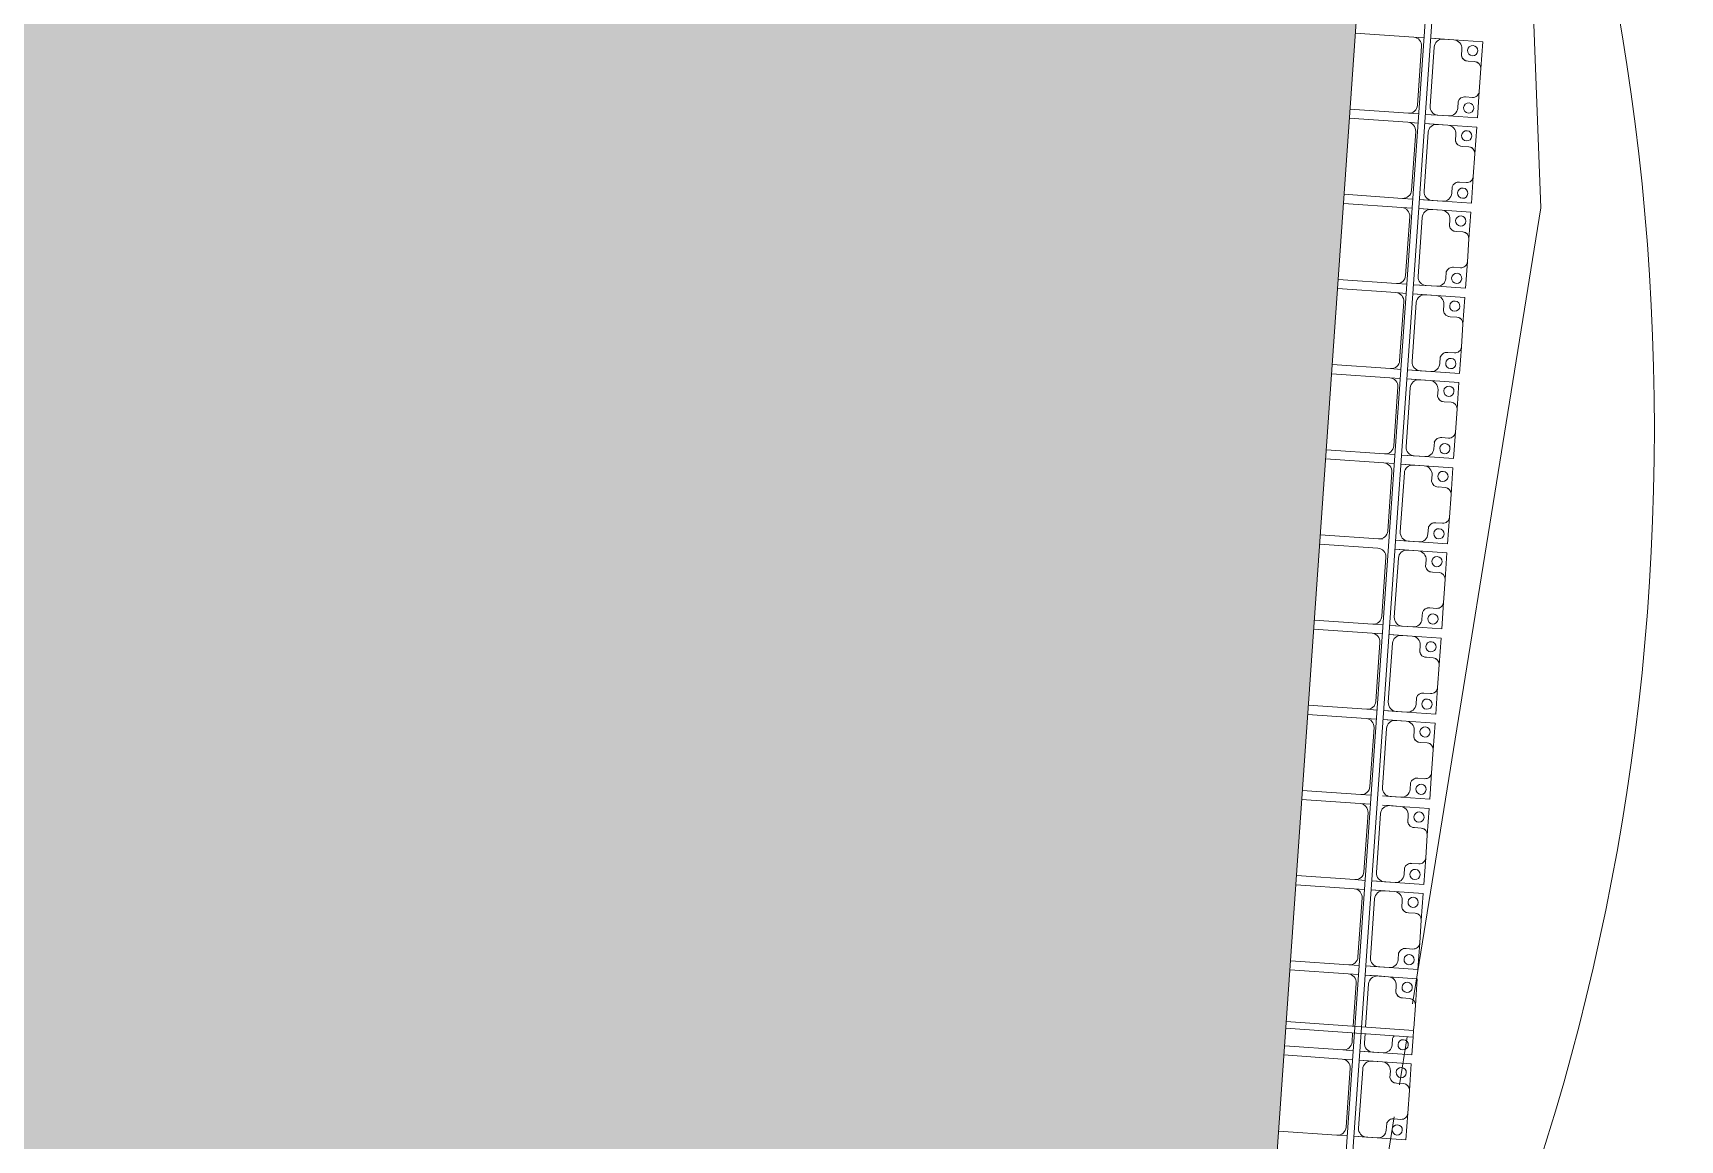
# Model space of a CAD drawing. Header units: millimetres. Extents: x -861324 to 439029, y -308065 to 694685.
# Drawn here: x 110607 to 120255, y 137708 to 144192 of the extents above; entities that cross this region are included whole.
import ezdxf

# ---------------------------------------------------------------- set-up
doc = ezdxf.new("R2010")
doc.units = ezdxf.units.MM
for name, color, linetype, lineweight in [('A-ANNO-NOTE', 131, 'Continuous', 9), ('A-DETL-GENF', 92, 'Continuous', 9), ('A-DETL-THIN', 151, 'Continuous', 9), ('A-GENM', 13, 'Continuous', 9), ('C-TOPO-MINR', 7, 'Continuous', 9), ('S-BEAM', 12, 'Continuous', 9)]:
    doc.layers.add(name, color=color, linetype=linetype, lineweight=lineweight)

# ---------------------------------------------------------------- blocks, each defined once
blk = doc.blocks.new('Dai phaodi lai - DẢI PHAO ĐI LẠI-38152-BỐ TRÍ BÈ PIN HỒ BẢN MÒNG')
at = {"layer": 'A-GENM', "color": 7}
for p, q in [((41776.8, 748.4), (41933.1, 748.4)), ((41776.8, 579.3), (41776.8, 748.4)), ((41776.8, 748.4), (41776.8, 579.3)), ((41933.1, 748.4), (41776.8, 748.4)), ((41895.1, 710.4), (41895.1, 670.7)), ((42066.9, 748.4), (41933.1, 748.4)), ((42066.9, 748.4), (42223.2, 748.4)), ((42223.2, 748.4), (42066.9, 748.4)), ((42104.9, 670.7), (42104.9, 710.4)), ((42104.9, 670.7), (42104.9, 710.4)), ((42104.9, 710.4), (42104.9, 670.7)), ((42223.2, 748.4), (42223.2, 579.3)), ((42223.2, 579.3), (42223.2, 748.4)), ((42276.8, 748.4), (42433.1, 748.4)), ((42276.8, 579.3), (42276.8, 748.4)), ((42276.8, 748.4), (42276.8, 579.3)), ((42433.1, 748.4), (42276.8, 748.4)), ((42395.1, 710.4), (42395.1, 670.7)), ((42566.9, 748.4), (42433.1, 748.4)), ((42566.9, 748.4), (42723.2, 748.4)), ((42723.2, 748.4), (42566.9, 748.4)), ((42604.9, 670.7), (42604.9, 710.4)), ((42604.9, 670.7), (42604.9, 710.4)), ((42604.9, 710.4), (42604.9, 670.7)), ((42723.2, 748.4), (42723.2, 579.3)), ((42723.2, 579.3), (42723.2, 748.4)), ((42776.8, 748.4), (42933.1, 748.4)), ((42776.8, 579.3), (42776.8, 748.4)), ((42776.8, 748.4), (42776.8, 579.3)), ((42933.1, 748.4), (42776.8, 748.4)), ((42895.1, 710.4), (42895.1, 670.7)), ((43066.9, 748.4), (42933.1, 748.4)), ((43066.9, 748.4), (43223.2, 748.4)), ((43223.2, 748.4), (43066.9, 748.4)), ((43104.9, 670.7), (43104.9, 710.4)), ((43104.9, 670.7), (43104.9, 710.4)), ((43104.9, 710.4), (43104.9, 670.7)), ((43223.2, 748.4), (43223.2, 579.3)), ((43223.2, 579.3), (43223.2, 748.4)), ((43276.8, 748.4), (43433.1, 748.4)), ((43276.8, 579.3), (43276.8, 748.4)), ((43276.8, 748.4), (43276.8, 579.3)), ((43433.1, 748.4), (43276.8, 748.4)), ((43395.1, 710.4), (43395.1, 670.7)), ((43566.9, 748.4), (43433.1, 748.4)), ((43566.9, 748.4), (43723.2, 748.4)), ((43723.2, 748.4), (43566.9, 748.4)), ((43604.9, 670.7), (43604.9, 710.4)), ((43604.9, 670.7), (43604.9, 710.4)), ((43604.9, 710.4), (43604.9, 670.7)), ((43723.2, 748.4), (43723.2, 579.3)), ((43723.2, 579.3), (43723.2, 748.4)), ((43776.8, 748.4), (43933.1, 748.4)), ((43776.8, 579.3), (43776.8, 748.4)), ((43776.8, 748.4), (43776.8, 579.3)), ((43933.1, 748.4), (43776.8, 748.4)), ((43895.1, 710.4), (43895.1, 670.7)), ((44066.9, 748.4), (43933.1, 748.4)), ((44066.9, 748.4), (44223.2, 748.4)), ((44223.2, 748.4), (44066.9, 748.4)), ((44104.9, 670.7), (44104.9, 710.4)), ((44104.9, 670.7), (44104.9, 710.4)), ((44104.9, 710.4), (44104.9, 670.7)), ((44223.2, 748.4), (44223.2, 579.3)), ((44223.2, 579.3), (44223.2, 748.4)), ((44276.8, 748.4), (44433.1, 748.4)), ((44276.8, 579.3), (44276.8, 748.4)), ((44276.8, 748.4), (44276.8, 579.3)), ((44433.1, 748.4), (44276.8, 748.4)), ((44395.1, 710.4), (44395.1, 670.7)), ((44566.9, 748.4), (44433.1, 748.4)), ((44566.9, 748.4), (44723.2, 748.4)), ((44723.2, 748.4), (44566.9, 748.4)), ((44604.9, 670.7), (44604.9, 710.4)), ((44604.9, 670.7), (44604.9, 710.4)), ((44604.9, 710.4), (44604.9, 670.7)), ((44723.2, 748.4), (44723.2, 579.3)), ((44723.2, 579.3), (44723.2, 748.4)), ((44776.8, 748.4), (44933.1, 748.4)), ((44776.8, 579.3), (44776.8, 748.4)), ((44776.8, 748.4), (44776.8, 579.3)), ((44933.1, 748.4), (44776.8, 748.4)), ((44895.1, 710.4), (44895.1, 670.7)), ((45066.9, 748.4), (44933.1, 748.4)), ((45066.9, 748.4), (45223.2, 748.4)), ((45223.2, 748.4), (45066.9, 748.4)), ((45104.9, 670.7), (45104.9, 710.4)), ((45104.9, 670.7), (45104.9, 710.4)), ((45104.9, 710.4), (45104.9, 670.7)), ((45223.2, 748.4), (45223.2, 579.3)), ((45223.2, 579.3), (45223.2, 748.4)), ((45276.8, 748.4), (45433.1, 748.4)), ((45276.8, 579.3), (45276.8, 748.4)), ((45276.8, 748.4), (45276.8, 579.3)), ((45433.1, 748.4), (45276.8, 748.4)), ((45395.1, 710.4), (45395.1, 670.7)), ((45566.9, 748.4), (45433.1, 748.4)), ((45566.9, 748.4), (45723.2, 748.4)), ((45723.2, 748.4), (45566.9, 748.4)), ((45604.9, 670.7), (45604.9, 710.4)), ((45604.9, 670.7), (45604.9, 710.4)), ((45604.9, 710.4), (45604.9, 670.7)), ((45723.2, 748.4), (45723.2, 579.3)), ((45723.2, 579.3), (45723.2, 748.4)), ((45776.8, 748.4), (45933.1, 748.4)), ((45776.8, 579.3), (45776.8, 748.4)), ((45776.8, 748.4), (45776.8, 579.3)), ((45933.1, 748.4), (45776.8, 748.4)), ((45895.1, 710.4), (45895.1, 670.7)), ((46066.9, 748.4), (45933.1, 748.4)), ((46066.9, 748.4), (46223.2, 748.4)), ((46223.2, 748.4), (46066.9, 748.4)), ((46104.9, 670.7), (46104.9, 710.4)), ((46104.9, 670.7), (46104.9, 710.4)), ((46104.9, 710.4), (46104.9, 670.7)), ((46223.2, 748.4), (46223.2, 579.3)), ((46223.2, 579.3), (46223.2, 748.4)), ((46276.8, 748.4), (46433.1, 748.4)), ((46276.8, 579.3), (46276.8, 748.4)), ((46276.8, 748.4), (46276.8, 579.3)), ((46433.1, 748.4), (46276.8, 748.4)), ((46395.1, 710.4), (46395.1, 670.7)), ((46566.9, 748.4), (46433.1, 748.4)), ((46566.9, 748.4), (46723.2, 748.4)), ((46723.2, 748.4), (46566.9, 748.4)), ((46604.9, 670.7), (46604.9, 710.4)), ((46604.9, 670.7), (46604.9, 710.4)), ((46604.9, 710.4), (46604.9, 670.7)), ((46723.2, 748.4), (46723.2, 579.3)), ((46723.2, 579.3), (46723.2, 748.4)), ((46776.8, 748.4), (46933.1, 748.4)), ((46776.8, 579.3), (46776.8, 748.4)), ((46776.8, 748.4), (46776.8, 579.3)), ((46933.1, 748.4), (46776.8, 748.4)), ((46895.1, 710.4), (46895.1, 670.7)), ((47066.9, 748.4), (46933.1, 748.4)), ((47066.9, 748.4), (47223.2, 748.4)), ((47223.2, 748.4), (47066.9, 748.4)), ((47104.9, 670.7), (47104.9, 710.4)), ((47104.9, 670.7), (47104.9, 710.4)), ((47104.9, 710.4), (47104.9, 670.7)), ((47223.2, 748.4), (47223.2, 579.3)), ((47223.2, 579.3), (47223.2, 748.4)), ((47276.8, 748.4), (47433.1, 748.4)), ((47276.8, 579.3), (47276.8, 748.4)), ((47276.8, 748.4), (47276.8, 579.3)), ((47433.1, 748.4), (47276.8, 748.4)), ((47395.1, 710.4), (47395.1, 670.7)), ((47566.9, 748.4), (47433.1, 748.4)), ((47619.8, 748.4), (47723.2, 748.4)), ((47723.2, 748.4), (47619.8, 748.4)), ((47723.2, 748.4), (47723.2, 579.3)), ((47723.2, 579.3), (47723.2, 748.4)), ((47776.8, 748.4), (47933.1, 748.4)), ((47776.8, 579.3), (47776.8, 748.4)), ((47776.8, 748.4), (47776.8, 579.3)), ((47933.1, 748.4), (47776.8, 748.4)), ((47895.1, 710.4), (47895.1, 670.7)), ((48066.9, 748.4), (47933.1, 748.4)), ((48066.9, 748.4), (48223.2, 748.4)), ((48223.2, 748.4), (48066.9, 748.4)), ((48104.9, 670.7), (48104.9, 710.4)), ((48104.9, 670.7), (48104.9, 710.4)), ((48104.9, 710.4), (48104.9, 670.7)), ((48223.2, 748.4), (48223.2, 579.3)), ((48223.2, 579.3), (48223.2, 748.4)), ((41776.8, 579.3), (41776.8, 516.7)), ((41864.3, 629.3), (41826.8, 629.3)), ((41864.3, 629.3), (41826.8, 629.3)), ((41826.8, 629.3), (41864.3, 629.3)), ((42173.2, 629.3), (42135.7, 629.3)), ((42173.2, 629.3), (42135.7, 629.3)), ((42135.7, 629.3), (42173.2, 629.3)), ((42223.2, 516.7), (42223.2, 579.3)), ((42276.8, 579.3), (42276.8, 516.7)), ((42364.3, 629.3), (42326.8, 629.3)), ((42364.3, 629.3), (42326.8, 629.3)), ((42326.8, 629.3), (42364.3, 629.3)), ((42673.2, 629.3), (42635.7, 629.3)), ((42673.2, 629.3), (42635.7, 629.3)), ((42635.7, 629.3), (42673.2, 629.3)), ((42723.2, 516.7), (42723.2, 579.3)), ((42776.8, 579.3), (42776.8, 516.7)), ((42864.3, 629.3), (42826.8, 629.3)), ((42864.3, 629.3), (42826.8, 629.3)), ((42826.8, 629.3), (42864.3, 629.3)), ((43173.2, 629.3), (43135.7, 629.3)), ((43173.2, 629.3), (43135.7, 629.3)), ((43135.7, 629.3), (43173.2, 629.3)), ((43223.2, 516.7), (43223.2, 579.3)), ((43276.8, 579.3), (43276.8, 516.7)), ((43364.3, 629.3), (43326.8, 629.3)), ((43364.3, 629.3), (43326.8, 629.3)), ((43326.8, 629.3), (43364.3, 629.3)), ((43673.2, 629.3), (43635.7, 629.3)), ((43673.2, 629.3), (43635.7, 629.3)), ((43635.7, 629.3), (43673.2, 629.3)), ((43723.2, 516.7), (43723.2, 579.3)), ((43776.8, 579.3), (43776.8, 516.7)), ((43864.3, 629.3), (43826.8, 629.3)), ((43864.3, 629.3), (43826.8, 629.3)), ((43826.8, 629.3), (43864.3, 629.3)), ((44173.2, 629.3), (44135.7, 629.3)), ((44173.2, 629.3), (44135.7, 629.3)), ((44135.7, 629.3), (44173.2, 629.3)), ((44223.2, 516.7), (44223.2, 579.3)), ((44276.8, 579.3), (44276.8, 516.7)), ((44364.3, 629.3), (44326.8, 629.3)), ((44364.3, 629.3), (44326.8, 629.3)), ((44326.8, 629.3), (44364.3, 629.3)), ((44673.2, 629.3), (44635.7, 629.3)), ((44673.2, 629.3), (44635.7, 629.3)), ((44635.7, 629.3), (44673.2, 629.3)), ((44723.2, 516.7), (44723.2, 579.3)), ((44776.8, 579.3), (44776.8, 516.7)), ((44864.3, 629.3), (44826.8, 629.3)), ((44864.3, 629.3), (44826.8, 629.3)), ((44826.8, 629.3), (44864.3, 629.3)), ((45173.2, 629.3), (45135.7, 629.3)), ((45173.2, 629.3), (45135.7, 629.3)), ((45135.7, 629.3), (45173.2, 629.3)), ((45223.2, 516.7), (45223.2, 579.3)), ((45276.8, 579.3), (45276.8, 516.7)), ((45364.3, 629.3), (45326.8, 629.3)), ((45364.3, 629.3), (45326.8, 629.3)), ((45326.8, 629.3), (45364.3, 629.3)), ((45673.2, 629.3), (45635.7, 629.3)), ((45673.2, 629.3), (45635.7, 629.3)), ((45635.7, 629.3), (45673.2, 629.3)), ((45723.2, 516.7), (45723.2, 579.3)), ((45776.8, 579.3), (45776.8, 516.7)), ((45864.3, 629.3), (45826.8, 629.3)), ((45864.3, 629.3), (45826.8, 629.3)), ((45826.8, 629.3), (45864.3, 629.3)), ((46173.2, 629.3), (46135.7, 629.3)), ((46173.2, 629.3), (46135.7, 629.3)), ((46135.7, 629.3), (46173.2, 629.3)), ((46223.2, 516.7), (46223.2, 579.3)), ((46276.8, 579.3), (46276.8, 516.7)), ((46364.3, 629.3), (46326.8, 629.3)), ((46364.3, 629.3), (46326.8, 629.3)), ((46326.8, 629.3), (46364.3, 629.3)), ((46673.2, 629.3), (46635.7, 629.3)), ((46673.2, 629.3), (46635.7, 629.3)), ((46635.7, 629.3), (46673.2, 629.3)), ((46723.2, 516.7), (46723.2, 579.3)), ((46776.8, 579.3), (46776.8, 516.7)), ((46864.3, 629.3), (46826.8, 629.3)), ((46864.3, 629.3), (46826.8, 629.3)), ((46826.8, 629.3), (46864.3, 629.3)), ((47173.2, 629.3), (47135.7, 629.3)), ((47173.2, 629.3), (47135.7, 629.3)), ((47135.7, 629.3), (47173.2, 629.3)), ((47223.2, 516.7), (47223.2, 579.3)), ((47276.8, 579.3), (47276.8, 516.7)), ((47364.3, 629.3), (47326.8, 629.3)), ((47364.3, 629.3), (47326.8, 629.3)), ((47326.8, 629.3), (47364.3, 629.3)), ((47673.2, 629.3), (47635.7, 629.3)), ((47673.2, 629.3), (47635.7, 629.3)), ((47635.7, 629.3), (47673.2, 629.3)), ((47723.2, 516.7), (47723.2, 579.3)), ((47776.8, 579.3), (47776.8, 516.7)), ((47864.3, 629.3), (47826.8, 629.3)), ((47864.3, 629.3), (47826.8, 629.3)), ((47826.8, 629.3), (47864.3, 629.3)), ((48173.2, 629.3), (48135.7, 629.3)), ((48173.2, 629.3), (48135.7, 629.3)), ((48135.7, 629.3), (48173.2, 629.3)), ((48223.2, 516.7), (48223.2, 579.3)), ((41776.8, 443.3), (41776.8, 516.7)), ((42223.2, 516.7), (42223.2, 443.3)), ((42276.8, 443.3), (42276.8, 516.7)), ((42723.2, 516.7), (42723.2, 443.3)), ((42776.8, 443.3), (42776.8, 516.7)), ((43223.2, 516.7), (43223.2, 443.3)), ((43276.8, 443.3), (43276.8, 516.7)), ((43723.2, 516.7), (43723.2, 443.3)), ((43776.8, 443.3), (43776.8, 516.7)), ((44223.2, 516.7), (44223.2, 443.3)), ((44276.8, 443.3), (44276.8, 516.7)), ((44723.2, 516.7), (44723.2, 443.3)), ((44776.8, 443.3), (44776.8, 516.7)), ((45223.2, 516.7), (45223.2, 443.3)), ((45276.8, 443.3), (45276.8, 516.7)), ((45723.2, 516.7), (45723.2, 443.3)), ((45776.8, 443.3), (45776.8, 516.7)), ((46223.2, 516.7), (46223.2, 470.9)), ((46276.8, 474.7), (46276.8, 516.7)), ((46723.2, 505.9), (46723.2, 443.3)), ((46776.8, 443.3), (46776.8, 516.7)), ((47223.2, 516.7), (47223.2, 443.3)), ((47276.8, 443.3), (47276.8, 516.7)), ((47723.2, 516.7), (47723.2, 443.3)), ((47776.8, 443.3), (47776.8, 516.7)), ((48223.2, 516.7), (48223.2, 443.3)), ((41776.8, 343.3), (41776.8, 403.3)), ((41826.8, 466.7), (42173.2, 466.7)), ((42173.2, 393.3), (41826.8, 393.3)), ((42223.2, 403.3), (42223.2, 343.3)), ((42276.8, 343.3), (42276.8, 403.3)), ((42326.8, 466.7), (42673.2, 466.7)), ((42673.2, 393.3), (42326.8, 393.3)), ((42723.2, 403.3), (42723.2, 343.3)), ((42776.8, 343.3), (42776.8, 403.3)), ((42826.8, 466.7), (43173.2, 466.7)), ((43173.2, 393.3), (42826.8, 393.3)), ((43223.2, 403.3), (43223.2, 343.3)), ((43276.8, 343.3), (43276.8, 403.3)), ((43326.8, 466.7), (43673.2, 466.7)), ((43673.2, 393.3), (43326.8, 393.3)), ((43723.2, 403.3), (43723.2, 343.3)), ((43776.8, 343.3), (43776.8, 403.3)), ((43826.8, 466.7), (44173.2, 466.7)), ((44173.2, 393.3), (43826.8, 393.3)), ((44223.2, 403.3), (44223.2, 343.3)), ((44276.8, 343.3), (44276.8, 403.3)), ((44326.8, 466.7), (44673.2, 466.7)), ((44673.2, 393.3), (44326.8, 393.3)), ((44826.8, 466.7), (45173.2, 466.7)), ((45173.2, 393.3), (44826.8, 393.3)), ((45223.2, 401), (45223.2, 343.3)), ((45276.8, 343.3), (45276.8, 403.3)), ((45326.8, 466.7), (45673.2, 466.7)), ((45673.2, 393.3), (45326.8, 393.3)), ((45723.2, 403.3), (45723.2, 343.3)), ((45776.8, 343.3), (45776.8, 403.3)), ((45826.8, 466.7), (46173.2, 466.7)), ((46173.2, 393.3), (45826.8, 393.3)), ((46223.2, 403.3), (46223.2, 343.3)), ((46276.8, 343.3), (46276.8, 403.3)), ((46326.8, 466.7), (46673.2, 466.7)), ((46673.2, 393.3), (46326.8, 393.3)), ((46723.2, 403.3), (46723.2, 343.3)), ((46776.8, 343.3), (46776.8, 403.3)), ((46826.8, 466.7), (47173.2, 466.7)), ((47173.2, 393.3), (46826.8, 393.3)), ((47223.2, 403.3), (47223.2, 343.3)), ((47276.8, 343.3), (47276.8, 403.3)), ((47326.8, 466.7), (47579.8, 466.7)), ((47579.8, 393.3), (47326.8, 393.3)), ((47619.8, 466.7), (47673.2, 466.7)), ((47673.2, 393.3), (47619.8, 393.3)), ((47723.2, 403.3), (47723.2, 343.3)), ((47776.8, 343.3), (47776.8, 403.3)), ((47826.8, 466.7), (48173.2, 466.7)), ((48173.2, 393.3), (47826.8, 393.3)), ((48223.2, 403.3), (48223.2, 343.3)), ((41776.8, 343.3), (41776.8, 0)), ((42223.2, 0), (42223.2, 343.3)), ((42276.8, 343.3), (42276.8, 0)), ((42723.2, 0), (42723.2, 343.3)), ((42776.8, 343.3), (42776.8, 0)), ((43223.2, 0), (43223.2, 343.3)), ((43276.8, 343.3), (43276.8, 0)), ((43723.2, 0), (43723.2, 343.3)), ((43776.8, 343.3), (43776.8, 0)), ((44223.2, 0), (44223.2, 343.3)), ((44276.8, 343.3), (44276.8, 0)), ((44723.2, 366), (44723.2, 343.3)), ((44723.2, 0), (44723.2, 343.3)), ((44776.8, 343.3), (44776.8, 0)), ((45223.2, 0), (45223.2, 343.3)), ((45276.8, 343.3), (45276.8, 0)), ((45723.2, 0), (45723.2, 343.3)), ((45776.8, 343.3), (45776.8, 0)), ((46223.2, 0), (46223.2, 343.3)), ((46276.8, 343.3), (46276.8, 0)), ((46723.2, 0), (46723.2, 343.3)), ((46776.8, 343.3), (46776.8, 0)), ((47223.2, 0), (47223.2, 343.3)), ((47276.8, 343.3), (47276.8, 0)), ((47723.2, 0), (47723.2, 343.3)), ((47776.8, 343.3), (47776.8, 0)), ((48223.2, 0), (48223.2, 343.3))]:
    blk.add_line(p, q, dxfattribs=at)
at = {"layer": 'A-GENM', "color": 9}
for p, q in [((42104.9, 710.4), (42104.9, 670.7)), ((42604.9, 710.4), (42604.9, 670.7)), ((43104.9, 710.4), (43104.9, 670.7)), ((43604.9, 710.4), (43604.9, 670.7)), ((44104.9, 710.4), (44104.9, 670.7)), ((44604.9, 710.4), (44604.9, 670.7)), ((45104.9, 710.4), (45104.9, 670.7)), ((45604.9, 710.4), (45604.9, 670.7)), ((46104.9, 710.4), (46104.9, 670.7)), ((46604.9, 710.4), (46604.9, 670.7)), ((47104.9, 710.4), (47104.9, 670.7)), ((48104.9, 710.4), (48104.9, 670.7)), ((41776.8, 443.3), (41776.8, 579.3)), ((41826.8, 629.3), (41864.3, 629.3)), ((42135.7, 629.3), (42173.2, 629.3)), ((42223.2, 579.3), (42223.2, 443.3)), ((42276.8, 443.3), (42276.8, 579.3)), ((42326.8, 629.3), (42364.3, 629.3)), ((42635.7, 629.3), (42673.2, 629.3)), ((42723.2, 579.3), (42723.2, 443.3)), ((42776.8, 443.3), (42776.8, 579.3)), ((42826.8, 629.3), (42864.3, 629.3)), ((43135.7, 629.3), (43173.2, 629.3)), ((43223.2, 579.3), (43223.2, 443.3)), ((43276.8, 443.3), (43276.8, 579.3)), ((43326.8, 629.3), (43364.3, 629.3)), ((43635.7, 629.3), (43673.2, 629.3)), ((43723.2, 579.3), (43723.2, 443.3)), ((43776.8, 443.3), (43776.8, 579.3)), ((43826.8, 629.3), (43864.3, 629.3)), ((44135.7, 629.3), (44173.2, 629.3)), ((44223.2, 579.3), (44223.2, 443.3)), ((44276.8, 443.3), (44276.8, 579.3)), ((44326.8, 629.3), (44364.3, 629.3)), ((44635.7, 629.3), (44673.2, 629.3)), ((44723.2, 579.3), (44723.2, 443.3)), ((44776.8, 443.3), (44776.8, 579.3)), ((44826.8, 629.3), (44864.3, 629.3)), ((45135.7, 629.3), (45173.2, 629.3)), ((45223.2, 579.3), (45223.2, 443.3)), ((45276.8, 443.3), (45276.8, 579.3)), ((45326.8, 629.3), (45364.3, 629.3)), ((45635.7, 629.3), (45673.2, 629.3)), ((45723.2, 579.3), (45723.2, 443.3)), ((45776.8, 443.3), (45776.8, 579.3)), ((45826.8, 629.3), (45864.3, 629.3)), ((46135.7, 629.3), (46173.2, 629.3)), ((46223.2, 579.3), (46223.2, 470.9)), ((46276.8, 474.7), (46276.8, 579.3)), ((46326.8, 629.3), (46364.3, 629.3)), ((46635.7, 629.3), (46673.2, 629.3)), ((46723.2, 579.3), (46723.2, 443.3)), ((46776.8, 443.3), (46776.8, 579.3)), ((46826.8, 629.3), (46864.3, 629.3)), ((47135.7, 629.3), (47173.2, 629.3)), ((47223.2, 579.3), (47223.2, 443.3)), ((47276.8, 443.3), (47276.8, 579.3)), ((47326.8, 629.3), (47364.3, 629.3)), ((47635.7, 629.3), (47673.2, 629.3)), ((47723.2, 579.3), (47723.2, 443.3)), ((47776.8, 443.3), (47776.8, 579.3)), ((47826.8, 629.3), (47864.3, 629.3)), ((48135.7, 629.3), (48173.2, 629.3)), ((48223.2, 579.3), (48223.2, 443.3)), ((41776.8, 343.3), (41776.8, 403.3)), ((42223.2, 403.3), (42223.2, 343.3)), ((42276.8, 343.3), (42276.8, 403.3)), ((42723.2, 403.3), (42723.2, 343.3)), ((42776.8, 343.3), (42776.8, 403.3)), ((43223.2, 403.3), (43223.2, 343.3)), ((43276.8, 343.3), (43276.8, 403.3)), ((43723.2, 403.3), (43723.2, 343.3)), ((43776.8, 343.3), (43776.8, 403.3)), ((44223.2, 403.3), (44223.2, 343.3)), ((44276.8, 343.3), (44276.8, 403.3)), ((45223.2, 401), (45223.2, 343.3)), ((45276.8, 343.3), (45276.8, 403.3)), ((45723.2, 403.3), (45723.2, 343.3)), ((45776.8, 343.3), (45776.8, 403.3)), ((46223.2, 403.3), (46223.2, 343.3)), ((46276.8, 343.3), (46276.8, 403.3)), ((46723.2, 403.3), (46723.2, 343.3)), ((46776.8, 343.3), (46776.8, 403.3)), ((47223.2, 403.3), (47223.2, 343.3)), ((47276.8, 343.3), (47276.8, 403.3)), ((47723.2, 403.3), (47723.2, 343.3)), ((47776.8, 343.3), (47776.8, 403.3)), ((48223.2, 403.3), (48223.2, 343.3)), ((44723.2, 366), (44723.2, 343.3))]:
    blk.add_line(p, q, dxfattribs=at)
at = {"layer": 'A-GENM', "color": 7}
for centre, radius, start, end in [((41831.6, 693.3), 30, 90, 270), ((41831.6, 693.3), 30, 90, 270), ((41831.6, 693.3), 30, 270, 90), ((41831.6, 693.3), 30, 270, 90), ((41933.1, 710.4), 38, 90, 180), ((41933.1, 710.4), 38, 135, 165), ((41933.1, 710.4), 38, 135, 165), ((42066.9, 710.4), 38, 360, 90), ((42066.9, 710.4), 38, 0, 45), ((42066.9, 710.4), 38, 0, 45), ((42168.4, 693.3), 30, 90, 270), ((42168.4, 693.3), 30, 90, 270), ((42168.4, 693.3), 30, 270, 90), ((42168.4, 693.3), 30, 270, 90), ((42331.6, 693.3), 30, 90, 270), ((42331.6, 693.3), 30, 90, 270), ((42331.6, 693.3), 30, 270, 90), ((42331.6, 693.3), 30, 270, 90), ((42433.1, 710.4), 38, 90, 180), ((42433.1, 710.4), 38, 135, 165), ((42433.1, 710.4), 38, 135, 165), ((42566.9, 710.4), 38, 360, 90), ((42566.9, 710.4), 38, 0, 45), ((42566.9, 710.4), 38, 0, 45), ((42668.4, 693.3), 30, 90, 270), ((42668.4, 693.3), 30, 90, 270), ((42668.4, 693.3), 30, 270, 90), ((42668.4, 693.3), 30, 270, 90), ((42831.6, 693.3), 30, 90, 270), ((42831.6, 693.3), 30, 90, 270), ((42831.6, 693.3), 30, 270, 90), ((42831.6, 693.3), 30, 270, 90), ((42933.1, 710.4), 38, 90, 180), ((42933.1, 710.4), 38, 135, 165), ((42933.1, 710.4), 38, 135, 165), ((43066.9, 710.4), 38, 360, 90), ((43066.9, 710.4), 38, 0, 45), ((43066.9, 710.4), 38, 0, 45), ((43168.4, 693.3), 30, 90, 270), ((43168.4, 693.3), 30, 90, 270), ((43168.4, 693.3), 30, 270, 90), ((43168.4, 693.3), 30, 270, 90), ((43331.6, 693.3), 30, 90, 270), ((43331.6, 693.3), 30, 90, 270), ((43331.6, 693.3), 30, 270, 90), ((43331.6, 693.3), 30, 270, 90), ((43433.1, 710.4), 38, 90, 180), ((43433.1, 710.4), 38, 135, 165), ((43433.1, 710.4), 38, 135, 165), ((43566.9, 710.4), 38, 360, 90), ((43566.9, 710.4), 38, 0, 45), ((43566.9, 710.4), 38, 0, 45), ((43668.4, 693.3), 30, 90, 270), ((43668.4, 693.3), 30, 90, 270), ((43668.4, 693.3), 30, 270, 90), ((43668.4, 693.3), 30, 270, 90), ((43831.6, 693.3), 30, 90, 270), ((43831.6, 693.3), 30, 90, 270), ((43831.6, 693.3), 30, 270, 90), ((43831.6, 693.3), 30, 270, 90), ((43933.1, 710.4), 38, 90, 180), ((43933.1, 710.4), 38, 135, 165), ((43933.1, 710.4), 38, 135, 165), ((44066.9, 710.4), 38, 360, 90), ((44066.9, 710.4), 38, 0, 45), ((44066.9, 710.4), 38, 0, 45), ((44168.4, 693.3), 30, 90, 270), ((44168.4, 693.3), 30, 90, 270), ((44168.4, 693.3), 30, 270, 90), ((44168.4, 693.3), 30, 270, 90), ((44331.6, 693.3), 30, 90, 270), ((44331.6, 693.3), 30, 90, 270), ((44331.6, 693.3), 30, 270, 90), ((44331.6, 693.3), 30, 270, 90), ((44433.1, 710.4), 38, 90, 180), ((44433.1, 710.4), 38, 135, 165), ((44433.1, 710.4), 38, 135, 165), ((44566.9, 710.4), 38, 360, 90), ((44566.9, 710.4), 38, 0, 45), ((44566.9, 710.4), 38, 0, 45), ((44668.4, 693.3), 30, 90, 270), ((44668.4, 693.3), 30, 90, 270), ((44668.4, 693.3), 30, 270, 90), ((44668.4, 693.3), 30, 270, 90), ((44831.6, 693.3), 30, 90, 270), ((44831.6, 693.3), 30, 90, 270), ((44831.6, 693.3), 30, 270, 90), ((44831.6, 693.3), 30, 270, 90), ((44933.1, 710.4), 38, 90, 180), ((44933.1, 710.4), 38, 135, 165), ((44933.1, 710.4), 38, 135, 165), ((45066.9, 710.4), 38, 360, 90), ((45066.9, 710.4), 38, 0, 45), ((45066.9, 710.4), 38, 0, 45), ((45168.4, 693.3), 30, 90, 270), ((45168.4, 693.3), 30, 90, 270), ((45168.4, 693.3), 30, 270, 90), ((45168.4, 693.3), 30, 270, 90), ((45331.6, 693.3), 30, 90, 270), ((45331.6, 693.3), 30, 90, 270), ((45331.6, 693.3), 30, 270, 90), ((45331.6, 693.3), 30, 270, 90), ((45433.1, 710.4), 38, 90, 180), ((45433.1, 710.4), 38, 135, 165), ((45433.1, 710.4), 38, 135, 165), ((45566.9, 710.4), 38, 360, 90), ((45566.9, 710.4), 38, 0, 45), ((45566.9, 710.4), 38, 0, 45), ((45668.4, 693.3), 30, 90, 270), ((45668.4, 693.3), 30, 90, 270), ((45668.4, 693.3), 30, 270, 90), ((45668.4, 693.3), 30, 270, 90), ((45831.6, 693.3), 30, 90, 270), ((45831.6, 693.3), 30, 90, 270), ((45831.6, 693.3), 30, 270, 90), ((45831.6, 693.3), 30, 270, 90), ((45933.1, 710.4), 38, 90, 180), ((45933.1, 710.4), 38, 135, 165), ((45933.1, 710.4), 38, 135, 165), ((46066.9, 710.4), 38, 360, 90), ((46066.9, 710.4), 38, 0, 45), ((46066.9, 710.4), 38, 0, 45), ((46168.4, 693.3), 30, 90, 270), ((46168.4, 693.3), 30, 90, 270), ((46168.4, 693.3), 30, 270, 90), ((46168.4, 693.3), 30, 270, 90), ((46331.6, 693.3), 30, 90, 270), ((46331.6, 693.3), 30, 90, 270), ((46331.6, 693.3), 30, 270, 90), ((46331.6, 693.3), 30, 270, 90), ((46433.1, 710.4), 38, 90, 180), ((46433.1, 710.4), 38, 135, 165), ((46433.1, 710.4), 38, 135, 165), ((46566.9, 710.4), 38, 360, 90), ((46566.9, 710.4), 38, 0, 45), ((46566.9, 710.4), 38, 0, 45), ((46668.4, 693.3), 30, 90, 270), ((46668.4, 693.3), 30, 90, 270), ((46668.4, 693.3), 30, 270, 90), ((46668.4, 693.3), 30, 270, 90), ((46831.6, 693.3), 30, 90, 270), ((46831.6, 693.3), 30, 90, 270), ((46831.6, 693.3), 30, 270, 90), ((46831.6, 693.3), 30, 270, 90), ((46933.1, 710.4), 38, 90, 180), ((46933.1, 710.4), 38, 135, 165), ((46933.1, 710.4), 38, 135, 165), ((47066.9, 710.4), 38, 360, 90), ((47066.9, 710.4), 38, 0, 45), ((47066.9, 710.4), 38, 0, 45), ((47168.4, 693.3), 30, 90, 270), ((47168.4, 693.3), 30, 90, 270), ((47168.4, 693.3), 30, 270, 90), ((47168.4, 693.3), 30, 270, 90), ((47331.6, 693.3), 30, 90, 270), ((47331.6, 693.3), 30, 90, 270), ((47331.6, 693.3), 30, 270, 90), ((47331.6, 693.3), 30, 270, 90), ((47433.1, 710.4), 38, 90, 180), ((47433.1, 710.4), 38, 135, 165), ((47433.1, 710.4), 38, 135, 165), ((47566.9, 710.4), 38, 75, 90), ((47668.4, 693.3), 30, 90, 270), ((47668.4, 693.3), 30, 90, 270), ((47668.4, 693.3), 30, 270, 90), ((47668.4, 693.3), 30, 270, 90), ((47831.6, 693.3), 30, 90, 270), ((47831.6, 693.3), 30, 90, 270), ((47831.6, 693.3), 30, 270, 90), ((47831.6, 693.3), 30, 270, 90), ((47933.1, 710.4), 38, 90, 180), ((47933.1, 710.4), 38, 135, 165), ((47933.1, 710.4), 38, 135, 165), ((48066.9, 710.4), 38, 360, 90), ((48066.9, 710.4), 38, 0, 45), ((48066.9, 710.4), 38, 0, 45), ((48168.4, 693.3), 30, 90, 270), ((48168.4, 693.3), 30, 90, 270), ((48168.4, 693.3), 30, 270, 90), ((48168.4, 693.3), 30, 270, 90), ((41826.8, 579.3), 50, 90, 180), ((41826.8, 579.3), 50, 90, 180), ((41826.8, 579.3), 50, 90, 180), ((41855.2, 668.2), 40, 283.18854, 3.50807), ((41855.2, 668.2), 40, 283.18854, 296.57513), ((41855.2, 668.2), 40, 283.18854, 296.57513), ((41855.2, 668.2), 40, 309.96172, 3.50807), ((41855.2, 668.2), 40, 309.96172, 3.50807), ((42144.8, 668.2), 40, 176.49193, 256.81146), ((42144.8, 668.2), 40, 176.49193, 216.65169), ((42144.8, 668.2), 40, 176.49193, 216.65169), ((42144.8, 668.2), 40, 243.42487, 256.81146), ((42144.8, 668.2), 40, 243.42487, 256.81146), ((42173.2, 579.3), 50, 0, 90), ((42173.2, 579.3), 50, 0, 90), ((42173.2, 579.3), 50, 0, 90), ((42326.8, 579.3), 50, 90, 180), ((42326.8, 579.3), 50, 90, 180), ((42326.8, 579.3), 50, 90, 180), ((42355.2, 668.2), 40, 283.18854, 3.50807), ((42355.2, 668.2), 40, 283.18854, 296.57513), ((42355.2, 668.2), 40, 283.18854, 296.57513), ((42355.2, 668.2), 40, 309.96172, 3.50807), ((42355.2, 668.2), 40, 309.96172, 3.50807), ((42644.8, 668.2), 40, 176.49193, 256.81146), ((42644.8, 668.2), 40, 176.49193, 216.65169), ((42644.8, 668.2), 40, 176.49193, 216.65169), ((42644.8, 668.2), 40, 243.42487, 256.81146), ((42644.8, 668.2), 40, 243.42487, 256.81146), ((42673.2, 579.3), 50, 0, 90), ((42673.2, 579.3), 50, 0, 90), ((42673.2, 579.3), 50, 0, 90), ((42826.8, 579.3), 50, 90, 180), ((42826.8, 579.3), 50, 90, 180), ((42826.8, 579.3), 50, 90, 180), ((42855.2, 668.2), 40, 283.18854, 3.50807), ((42855.2, 668.2), 40, 283.18854, 296.57513), ((42855.2, 668.2), 40, 283.18854, 296.57513), ((42855.2, 668.2), 40, 309.96172, 3.50807), ((42855.2, 668.2), 40, 309.96172, 3.50807), ((43144.8, 668.2), 40, 176.49193, 256.81146), ((43144.8, 668.2), 40, 176.49193, 216.65169), ((43144.8, 668.2), 40, 176.49193, 216.65169), ((43144.8, 668.2), 40, 243.42487, 256.81146), ((43144.8, 668.2), 40, 243.42487, 256.81146), ((43173.2, 579.3), 50, 0, 90), ((43173.2, 579.3), 50, 0, 90), ((43173.2, 579.3), 50, 0, 90), ((43326.8, 579.3), 50, 90, 180), ((43326.8, 579.3), 50, 90, 180), ((43326.8, 579.3), 50, 90, 180), ((43355.2, 668.2), 40, 283.18854, 3.50807), ((43355.2, 668.2), 40, 283.18854, 296.57513), ((43355.2, 668.2), 40, 283.18854, 296.57513), ((43355.2, 668.2), 40, 309.96172, 3.50807), ((43355.2, 668.2), 40, 309.96172, 3.50807), ((43644.8, 668.2), 40, 176.49193, 256.81146), ((43644.8, 668.2), 40, 176.49193, 216.65169), ((43644.8, 668.2), 40, 176.49193, 216.65169), ((43644.8, 668.2), 40, 243.42487, 256.81146), ((43644.8, 668.2), 40, 243.42487, 256.81146), ((43673.2, 579.3), 50, 0, 90), ((43673.2, 579.3), 50, 0, 90), ((43673.2, 579.3), 50, 0, 90), ((43826.8, 579.3), 50, 90, 180), ((43826.8, 579.3), 50, 90, 180), ((43826.8, 579.3), 50, 90, 180), ((43855.2, 668.2), 40, 283.18854, 3.50807), ((43855.2, 668.2), 40, 283.18854, 296.57513), ((43855.2, 668.2), 40, 283.18854, 296.57513), ((43855.2, 668.2), 40, 309.96172, 3.50807), ((43855.2, 668.2), 40, 309.96172, 3.50807), ((44144.8, 668.2), 40, 176.49193, 256.81146), ((44144.8, 668.2), 40, 176.49193, 216.65169), ((44144.8, 668.2), 40, 176.49193, 216.65169), ((44144.8, 668.2), 40, 243.42487, 256.81146), ((44144.8, 668.2), 40, 243.42487, 256.81146), ((44173.2, 579.3), 50, 0, 90), ((44173.2, 579.3), 50, 0, 90), ((44173.2, 579.3), 50, 0, 90), ((44326.8, 579.3), 50, 90, 180), ((44326.8, 579.3), 50, 90, 180), ((44326.8, 579.3), 50, 90, 180), ((44355.2, 668.2), 40, 283.18854, 3.50807), ((44355.2, 668.2), 40, 283.18854, 296.57513), ((44355.2, 668.2), 40, 283.18854, 296.57513), ((44355.2, 668.2), 40, 309.96172, 3.50807), ((44355.2, 668.2), 40, 309.96172, 3.50807), ((44644.8, 668.2), 40, 176.49193, 256.81146), ((44644.8, 668.2), 40, 176.49193, 216.65169), ((44644.8, 668.2), 40, 176.49193, 216.65169), ((44644.8, 668.2), 40, 243.42487, 256.81146), ((44644.8, 668.2), 40, 243.42487, 256.81146), ((44673.2, 579.3), 50, 0, 90), ((44673.2, 579.3), 50, 0, 90), ((44673.2, 579.3), 50, 0, 90), ((44826.8, 579.3), 50, 90, 180), ((44826.8, 579.3), 50, 90, 180), ((44826.8, 579.3), 50, 90, 180), ((44855.2, 668.2), 40, 283.18854, 3.50807), ((44855.2, 668.2), 40, 283.18854, 296.57513), ((44855.2, 668.2), 40, 283.18854, 296.57513), ((44855.2, 668.2), 40, 309.96172, 3.50807), ((44855.2, 668.2), 40, 309.96172, 3.50807), ((45144.8, 668.2), 40, 176.49193, 256.81146), ((45144.8, 668.2), 40, 176.49193, 216.65169), ((45144.8, 668.2), 40, 176.49193, 216.65169), ((45144.8, 668.2), 40, 243.42487, 256.81146), ((45144.8, 668.2), 40, 243.42487, 256.81146), ((45173.2, 579.3), 50, 0, 90), ((45173.2, 579.3), 50, 0, 90), ((45173.2, 579.3), 50, 0, 90), ((45326.8, 579.3), 50, 90, 180), ((45326.8, 579.3), 50, 90, 180), ((45326.8, 579.3), 50, 90, 180), ((45355.2, 668.2), 40, 283.18854, 3.50807), ((45355.2, 668.2), 40, 283.18854, 296.57513), ((45355.2, 668.2), 40, 283.18854, 296.57513), ((45355.2, 668.2), 40, 309.96172, 3.50807), ((45355.2, 668.2), 40, 309.96172, 3.50807), ((45644.8, 668.2), 40, 176.49193, 256.81146), ((45644.8, 668.2), 40, 176.49193, 216.65169), ((45644.8, 668.2), 40, 176.49193, 216.65169), ((45644.8, 668.2), 40, 243.42487, 256.81146), ((45644.8, 668.2), 40, 243.42487, 256.81146), ((45673.2, 579.3), 50, 0, 90), ((45673.2, 579.3), 50, 0, 90), ((45673.2, 579.3), 50, 0, 90), ((45826.8, 579.3), 50, 90, 180), ((45826.8, 579.3), 50, 90, 180), ((45826.8, 579.3), 50, 90, 180), ((45855.2, 668.2), 40, 283.18854, 3.50807), ((45855.2, 668.2), 40, 283.18854, 296.57513), ((45855.2, 668.2), 40, 283.18854, 296.57513), ((45855.2, 668.2), 40, 309.96172, 3.50807), ((45855.2, 668.2), 40, 309.96172, 3.50807), ((46144.8, 668.2), 40, 176.49193, 256.81146), ((46144.8, 668.2), 40, 176.49193, 216.65169), ((46144.8, 668.2), 40, 176.49193, 216.65169), ((46144.8, 668.2), 40, 243.42487, 256.81146), ((46144.8, 668.2), 40, 243.42487, 256.81146), ((46173.2, 579.3), 50, 0, 90), ((46173.2, 579.3), 50, 0, 90), ((46173.2, 579.3), 50, 0, 90), ((46326.8, 579.3), 50, 90, 180), ((46326.8, 579.3), 50, 90, 180), ((46326.8, 579.3), 50, 90, 180), ((46355.2, 668.2), 40, 283.18854, 3.50807), ((46355.2, 668.2), 40, 283.18854, 296.57513), ((46355.2, 668.2), 40, 283.18854, 296.57513), ((46355.2, 668.2), 40, 309.96172, 3.50807), ((46355.2, 668.2), 40, 309.96172, 3.50807), ((46644.8, 668.2), 40, 176.49193, 256.81146), ((46644.8, 668.2), 40, 176.49193, 216.65169), ((46644.8, 668.2), 40, 176.49193, 216.65169), ((46644.8, 668.2), 40, 243.42487, 256.81146), ((46644.8, 668.2), 40, 243.42487, 256.81146), ((46673.2, 579.3), 50, 0, 90), ((46673.2, 579.3), 50, 0, 90), ((46673.2, 579.3), 50, 0, 90), ((46826.8, 579.3), 50, 90, 180), ((46826.8, 579.3), 50, 90, 180), ((46826.8, 579.3), 50, 90, 180), ((46855.2, 668.2), 40, 283.18854, 3.50807), ((46855.2, 668.2), 40, 283.18854, 296.57513), ((46855.2, 668.2), 40, 283.18854, 296.57513), ((46855.2, 668.2), 40, 309.96172, 3.50807), ((46855.2, 668.2), 40, 309.96172, 3.50807), ((47144.8, 668.2), 40, 176.49193, 256.81146), ((47144.8, 668.2), 40, 176.49193, 216.65169), ((47144.8, 668.2), 40, 176.49193, 216.65169), ((47144.8, 668.2), 40, 243.42487, 256.81146), ((47144.8, 668.2), 40, 243.42487, 256.81146), ((47173.2, 579.3), 50, 0, 90), ((47173.2, 579.3), 50, 0, 90), ((47173.2, 579.3), 50, 0, 90), ((47326.8, 579.3), 50, 90, 180), ((47326.8, 579.3), 50, 90, 180), ((47326.8, 579.3), 50, 90, 180), ((47355.2, 668.2), 40, 283.18854, 3.50807), ((47355.2, 668.2), 40, 283.18854, 296.57513), ((47355.2, 668.2), 40, 283.18854, 296.57513), ((47355.2, 668.2), 40, 309.96172, 3.50807), ((47355.2, 668.2), 40, 309.96172, 3.50807), ((47644.8, 668.2), 40, 230.03828, 256.81146), ((47644.8, 668.2), 40, 243.42487, 256.81146), ((47644.8, 668.2), 40, 243.42487, 256.81146), ((47673.2, 579.3), 50, 0, 90), ((47673.2, 579.3), 50, 0, 90), ((47673.2, 579.3), 50, 0, 90), ((47826.8, 579.3), 50, 90, 180), ((47826.8, 579.3), 50, 90, 180), ((47826.8, 579.3), 50, 90, 180), ((47855.2, 668.2), 40, 283.18854, 3.50807), ((47855.2, 668.2), 40, 283.18854, 296.57513), ((47855.2, 668.2), 40, 283.18854, 296.57513), ((47855.2, 668.2), 40, 309.96172, 3.50807), ((47855.2, 668.2), 40, 309.96172, 3.50807), ((48144.8, 668.2), 40, 176.49193, 256.81146), ((48144.8, 668.2), 40, 176.49193, 216.65169), ((48144.8, 668.2), 40, 176.49193, 216.65169), ((48144.8, 668.2), 40, 243.42487, 256.81146), ((48144.8, 668.2), 40, 243.42487, 256.81146), ((48173.2, 579.3), 50, 0, 90), ((48173.2, 579.3), 50, 0, 90), ((48173.2, 579.3), 50, 0, 90), ((41826.8, 516.7), 50, 180, 270), ((42173.2, 516.7), 50, 270, 0), ((42326.8, 516.7), 50, 180, 270), ((42673.2, 516.7), 50, 270, 0), ((42826.8, 516.7), 50, 180, 270), ((43173.2, 516.7), 50, 270, 0), ((43326.8, 516.7), 50, 180, 270), ((43673.2, 516.7), 50, 270, 0), ((43826.8, 516.7), 50, 180, 270), ((44173.2, 516.7), 50, 270, 0), ((44326.8, 516.7), 50, 180, 270), ((44673.2, 516.7), 50, 270, 0), ((44826.8, 516.7), 50, 180, 270), ((45173.2, 516.7), 50, 270, 0), ((45326.8, 516.7), 50, 180, 270), ((45673.2, 516.7), 50, 270, 0), ((45826.8, 516.7), 50, 180, 270), ((46173.2, 516.7), 50, 270, 0), ((46326.8, 516.7), 50, 180, 270), ((46673.2, 516.7), 50, 270, 0), ((46826.8, 516.7), 50, 180, 270), ((47173.2, 516.7), 50, 270, 0), ((47326.8, 516.7), 50, 180, 270), ((47673.2, 516.7), 50, 270, 0), ((47826.8, 516.7), 50, 180, 270), ((48173.2, 516.7), 50, 270, 0), ((41826.8, 343.3), 50, 90, 180), ((42173.2, 343.3), 50, 360, 90), ((42326.8, 343.3), 50, 90, 180), ((42673.2, 343.3), 50, 360, 90), ((42826.8, 343.3), 50, 90, 180), ((43173.2, 343.3), 50, 360, 90), ((43326.8, 343.3), 50, 90, 180), ((43673.2, 343.3), 50, 360, 90), ((43826.8, 343.3), 50, 90, 180), ((44173.2, 343.3), 50, 360, 90), ((44326.8, 343.3), 50, 90, 180), ((44673.2, 343.3), 50, 360, 90), ((44826.8, 343.3), 50, 90, 180), ((45173.2, 343.3), 50, 360, 90), ((45326.8, 343.3), 50, 90, 180), ((45673.2, 343.3), 50, 360, 90), ((45826.8, 343.3), 50, 90, 180), ((46173.2, 343.3), 50, 360, 90), ((46326.8, 343.3), 50, 90, 180), ((46673.2, 343.3), 50, 360, 90), ((46826.8, 343.3), 50, 90, 180), ((47173.2, 343.3), 50, 360, 90), ((47326.8, 343.3), 50, 90, 180), ((47673.2, 343.3), 50, 360, 90), ((47826.8, 343.3), 50, 90, 180), ((48173.2, 343.3), 50, 360, 90)]:
    blk.add_arc(centre, radius, start, end, dxfattribs=at)
at = {"layer": 'A-GENM', "color": 9}
for centre, radius, start, end in [((41933.1, 710.4), 38, 135, 165), ((42066.9, 710.4), 38, 0, 45), ((42433.1, 710.4), 38, 135, 165), ((42566.9, 710.4), 38, 0, 45), ((42933.1, 710.4), 38, 135, 165), ((43066.9, 710.4), 38, 0, 45), ((43433.1, 710.4), 38, 135, 165), ((43566.9, 710.4), 38, 0, 45), ((43933.1, 710.4), 38, 135, 165), ((44066.9, 710.4), 38, 0, 45), ((44433.1, 710.4), 38, 135, 165), ((44566.9, 710.4), 38, 0, 45), ((44933.1, 710.4), 38, 135, 165), ((45066.9, 710.4), 38, 0, 45), ((45433.1, 710.4), 38, 135, 165), ((45566.9, 710.4), 38, 0, 45), ((45933.1, 710.4), 38, 135, 165), ((46066.9, 710.4), 38, 0, 45), ((46433.1, 710.4), 38, 135, 165), ((46566.9, 710.4), 38, 0, 45), ((46933.1, 710.4), 38, 135, 165), ((47066.9, 710.4), 38, 0, 45), ((47433.1, 710.4), 38, 135, 165), ((47933.1, 710.4), 38, 135, 165), ((48066.9, 710.4), 38, 0, 45), ((41826.8, 579.3), 50, 90, 180), ((41855.2, 668.2), 40, 283.18854, 296.57513), ((41855.2, 668.2), 40, 309.96172, 3.50807), ((42144.8, 668.2), 40, 176.49193, 216.65169), ((42144.8, 668.2), 40, 243.42487, 256.81146), ((42173.2, 579.3), 50, 0, 90), ((42326.8, 579.3), 50, 90, 180), ((42355.2, 668.2), 40, 283.18854, 296.57513), ((42355.2, 668.2), 40, 309.96172, 3.50807), ((42644.8, 668.2), 40, 176.49193, 216.65169), ((42644.8, 668.2), 40, 243.42487, 256.81146), ((42673.2, 579.3), 50, 0, 90), ((42826.8, 579.3), 50, 90, 180), ((42855.2, 668.2), 40, 283.18854, 296.57513), ((42855.2, 668.2), 40, 309.96172, 3.50807), ((43144.8, 668.2), 40, 176.49193, 216.65169), ((43144.8, 668.2), 40, 243.42487, 256.81146), ((43173.2, 579.3), 50, 0, 90), ((43326.8, 579.3), 50, 90, 180), ((43355.2, 668.2), 40, 283.18854, 296.57513), ((43355.2, 668.2), 40, 309.96172, 3.50807), ((43644.8, 668.2), 40, 176.49193, 216.65169), ((43644.8, 668.2), 40, 243.42487, 256.81146), ((43673.2, 579.3), 50, 0, 90), ((43826.8, 579.3), 50, 90, 180), ((43855.2, 668.2), 40, 283.18854, 296.57513), ((43855.2, 668.2), 40, 309.96172, 3.50807), ((44144.8, 668.2), 40, 176.49193, 216.65169), ((44144.8, 668.2), 40, 243.42487, 256.81146), ((44173.2, 579.3), 50, 0, 90), ((44326.8, 579.3), 50, 90, 180), ((44355.2, 668.2), 40, 283.18854, 296.57513), ((44355.2, 668.2), 40, 309.96172, 3.50807), ((44644.8, 668.2), 40, 176.49193, 216.65169), ((44644.8, 668.2), 40, 243.42487, 256.81146), ((44673.2, 579.3), 50, 0, 90), ((44826.8, 579.3), 50, 90, 180), ((44855.2, 668.2), 40, 283.18854, 296.57513), ((44855.2, 668.2), 40, 309.96172, 3.50807), ((45144.8, 668.2), 40, 176.49193, 216.65169), ((45144.8, 668.2), 40, 243.42487, 256.81146), ((45173.2, 579.3), 50, 0, 90), ((45326.8, 579.3), 50, 90, 180), ((45355.2, 668.2), 40, 283.18854, 296.57513), ((45355.2, 668.2), 40, 309.96172, 3.50807), ((45644.8, 668.2), 40, 176.49193, 216.65169), ((45644.8, 668.2), 40, 243.42487, 256.81146), ((45673.2, 579.3), 50, 0, 90), ((45826.8, 579.3), 50, 90, 180), ((45855.2, 668.2), 40, 283.18854, 296.57513), ((45855.2, 668.2), 40, 309.96172, 3.50807), ((46144.8, 668.2), 40, 176.49193, 216.65169), ((46144.8, 668.2), 40, 243.42487, 256.81146), ((46173.2, 579.3), 50, 0, 90), ((46326.8, 579.3), 50, 90, 180), ((46355.2, 668.2), 40, 283.18854, 296.57513), ((46355.2, 668.2), 40, 309.96172, 3.50807), ((46644.8, 668.2), 40, 176.49193, 216.65169), ((46644.8, 668.2), 40, 243.42487, 256.81146), ((46673.2, 579.3), 50, 0, 90), ((46826.8, 579.3), 50, 90, 180), ((46855.2, 668.2), 40, 283.18854, 296.57513), ((46855.2, 668.2), 40, 309.96172, 3.50807), ((47144.8, 668.2), 40, 176.49193, 216.65169), ((47144.8, 668.2), 40, 243.42487, 256.81146), ((47173.2, 579.3), 50, 0, 90), ((47326.8, 579.3), 50, 90, 180), ((47355.2, 668.2), 40, 283.18854, 296.57513), ((47355.2, 668.2), 40, 309.96172, 3.50807), ((47644.8, 668.2), 40, 243.42487, 256.81146), ((47673.2, 579.3), 50, 0, 90), ((47826.8, 579.3), 50, 90, 180), ((47855.2, 668.2), 40, 283.18854, 296.57513), ((47855.2, 668.2), 40, 309.96172, 3.50807), ((48144.8, 668.2), 40, 176.49193, 216.65169), ((48144.8, 668.2), 40, 243.42487, 256.81146), ((48173.2, 579.3), 50, 0, 90)]:
    blk.add_arc(centre, radius, start, end, dxfattribs=at)
blk = doc.blocks.new('Dầm C52 - Dầm C52-37700-BỐ TRÍ BÈ PIN HỒ BẢN MÒNG')
at = {"layer": 'S-BEAM', "color": 7}
for p, q in [((-50562.7, 20), (50562.7, 20)), ((50562.7, -20), (-50562.7, -20))]:
    blk.add_line(p, q, dxfattribs=at)
blk = doc.blocks.new('Dầm C52 - Hộp 40x60-V68-BỐ TRÍ BÈ PIN HỒ BẢN MÒNG')
at = {"layer": 'S-BEAM', "color": 7}
for p, q in [((18854.2, 20), (19602.5, 20)), ((19602.5, 20), (19602.5, -20)), ((19602.5, -20), (18854.2, -20))]:
    blk.add_line(p, q, dxfattribs=at)
blk = doc.blocks.new('HOBANMONG_BEPIN 3_rvt-1-BỐ TRÍ BÈ PIN HỒ BẢN MÒNG')
at = {"layer": 'A-GENM', "lineweight": 9, "rotation": 265.9999999999981}
blk.add_blockref('Dai phaodi lai - DẢI PHAO ĐI LẠI-38152-BỐ TRÍ BÈ PIN HỒ BẢN MÒNG', (121266.7, 185866.9), dxfattribs=at)
at = {"layer": 'S-BEAM', "lineweight": 9}
for name, p, rotation in [('Dầm C52 - Dầm C52-37700-BỐ TRÍ BÈ PIN HỒ BẢN MÒNG', (118203.6, 135993.6), 85.9999999999988), ('Dầm C52 - Hộp 40x60-V68-BỐ TRÍ BÈ PIN HỒ BẢN MÒNG', (99138.1, 139698.2), 355.9999999999975)]:
    blk.add_blockref(name, p, dxfattribs=dict(at, rotation=rotation))
blk = doc.blocks.new('tag ten be - tag ten be-1821118-BỐ TRÍ BÈ PIN HỒ BẢN MÒNG')
at = {"layer": 'A-ANNO-NOTE'}
for start, end in [(360, 180), (180, 360)]:
    blk.add_arc((0, 0), 4, start, end, dxfattribs=at)

msp = doc.modelspace()

# ---------------------------------------------------------------- hatches: boundary and pattern name
at = {"layer": 'A-DETL-GENF'}
msp.add_hatch(color=8, dxfattribs=at).paths.add_polyline_path([(114291.8, 86120.5), (121266.8, 185867.1), (84212.7, 188458.1), (77237.7, 88711.5), (112924.7, 86216)])

# ---------------------------------------------------------------- linework, layer by layer
at = {"layer": 'A-DETL-THIN'}
msp.add_line((114291.8, 86120.5), (121266.8, 185867.1), dxfattribs=at)
at = {"layer": 'C-TOPO-MINR'}
for p, q in [((119438.7, 143169), (119295.9, 146954.3)), ((118687.6, 138506.9), (119438.7, 143169)), ((118611.2, 138032.2), (118656.5, 138313.3)), ((118522.4, 137481.1), (118581, 137845.2))]:
    msp.add_line(p, q, dxfattribs=at)

# ---------------------------------------------------------------- block references
at = {"lineweight": 5}
msp.add_blockref('HOBANMONG_BEPIN 3_rvt-1-BỐ TRÍ BÈ PIN HỒ BẢN MÒNG', (0, 0), dxfattribs=at)
at = {"layer": 'A-ANNO-NOTE', "xscale": 3500, "yscale": 3500, "zscale": 3500}
msp.add_blockref('tag ten be - tag ten be-1821118-BỐ TRÍ BÈ PIN HỒ BẢN MÒNG', (106104.5, 141876.5), dxfattribs=at)

doc.saveas('drawing.dxf')
